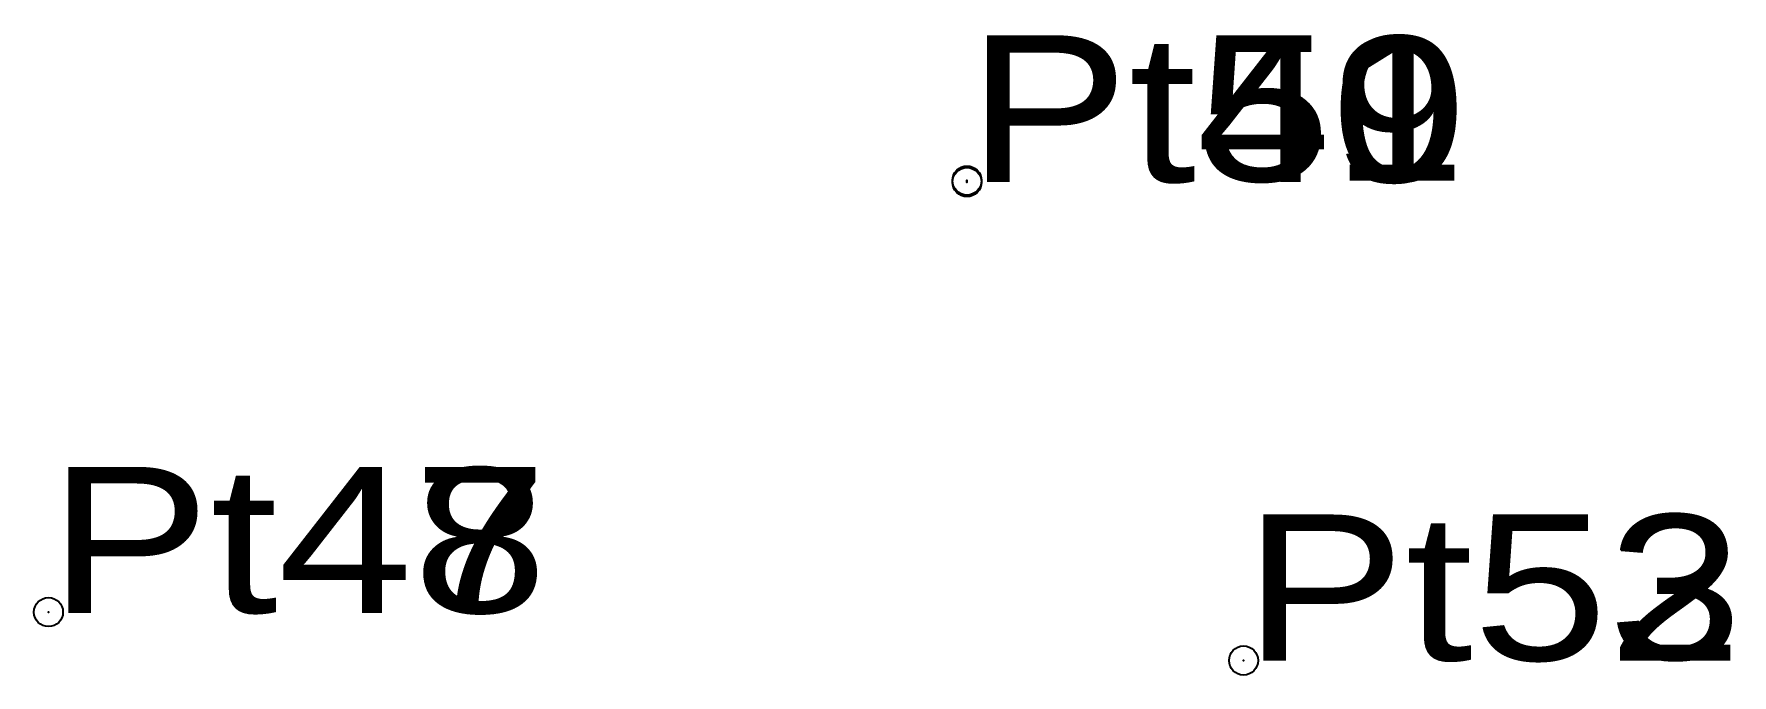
# Model space of a CAD drawing. Header units: metres. Extents: x 549130 to 551312, y 1837980 to 1840961.
# Drawn here: x 551290.99 to 551312.05, y 1838694.31 to 1838702.26 of the extents above.
import ezdxf

# ---------------------------------------------------------------- set-up
doc = ezdxf.new("R2010")
doc.units = ezdxf.units.M
doc.header["$LTSCALE"] = 0.72
doc.header["$PDMODE"] = 32
doc.header["$PDSIZE"] = 0.36
doc.layers.add('12', color=7, linetype='Continuous')
doc.layers.add('7', color=7, linetype='Continuous')

msp = doc.modelspace()

# ---------------------------------------------------------------- linework, layer by layer
at = {"layer": '7'}
for p in [(551302.56, 1838700.44), (551302.56, 1838700.43), (551302.56, 1838700.42), (551291.17, 1838695.09), (551305.99, 1838694.49)]:
    msp.add_point(p, dxfattribs=at)

# ---------------------------------------------------------------- texts
at = {"layer": '12', "width": 1.25}
for s, p in [('Pt50', (551302.56, 1838700.43)), ('Pt49', (551302.56, 1838700.42)), ('Pt51', (551302.56, 1838700.44)), ('Pt48', (551291.17, 1838695.08)), ('Pt47', (551291.17, 1838695.09)), ('Pt53', (551305.99, 1838694.5)), ('Pt52', (551305.99, 1838694.49))]:
    msp.add_text(s, height=1.8, dxfattribs=at).set_placement(p)

doc.saveas('drawing.dxf')
